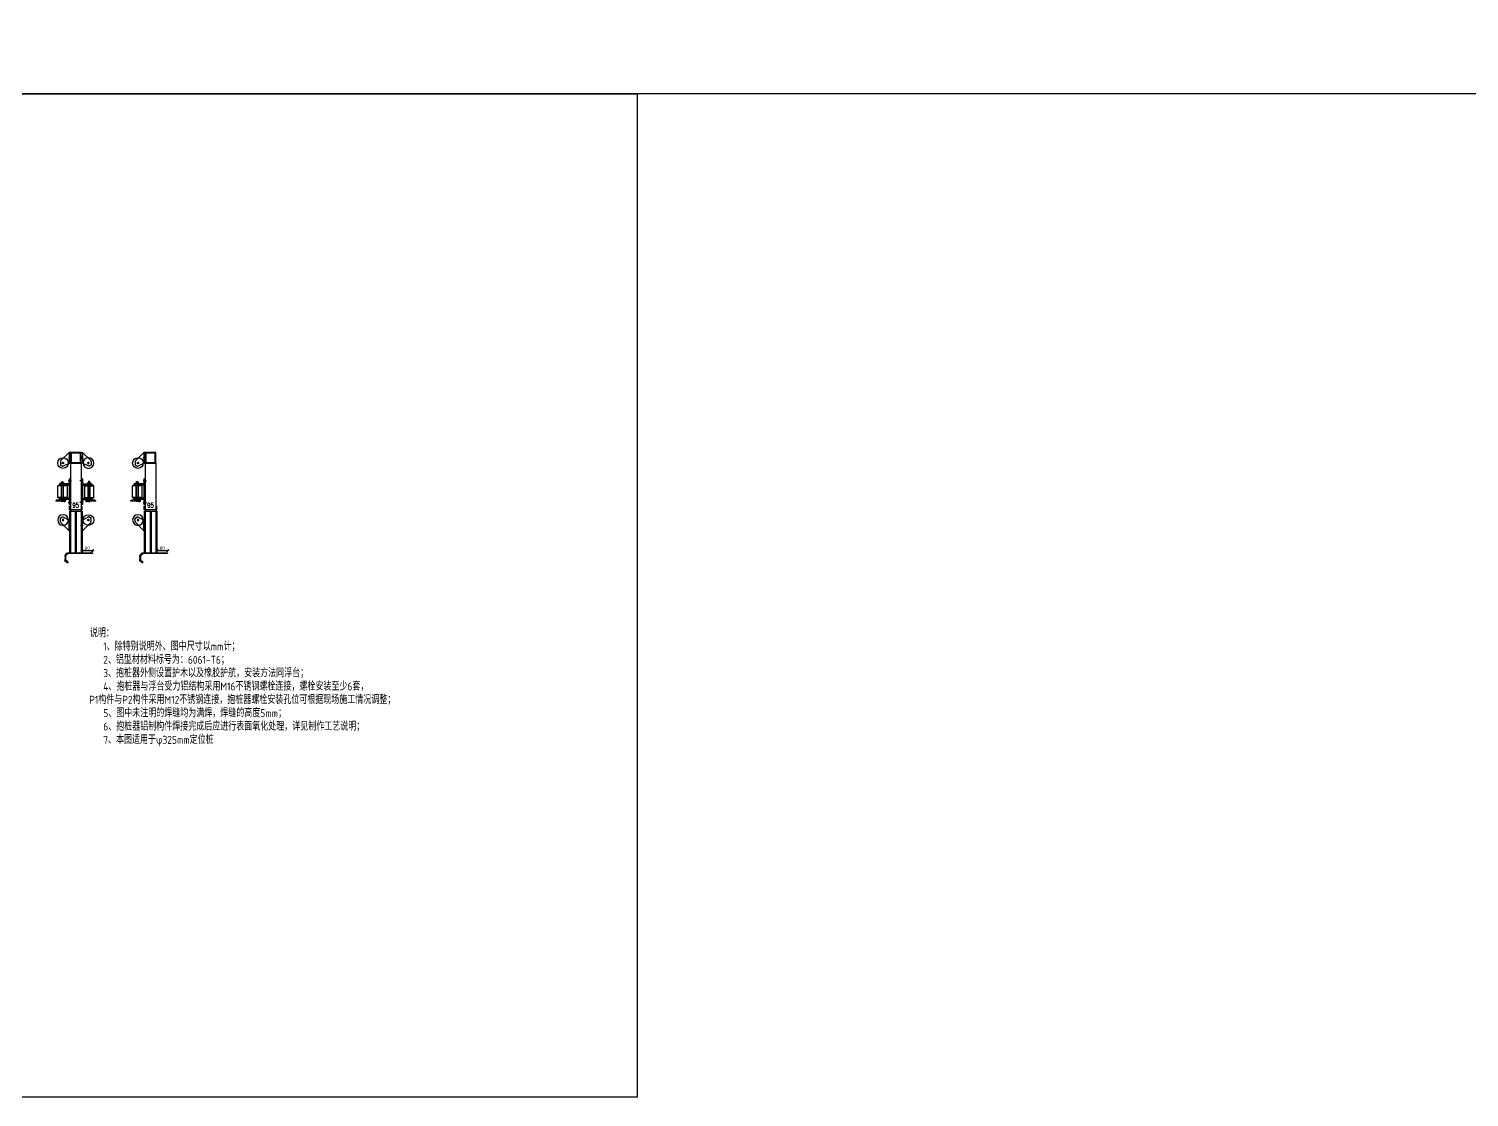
# Model space of a CAD drawing. Extents: x 8796 to 116961, y 24572 to 132726.
# Drawn here: x 50813 to 61614, y 24572 to 32582 of the extents above; entities that cross this region are included whole.
import ezdxf

# ---------------------------------------------------------------- set-up
doc = ezdxf.new("R2010")
doc.units = 0
doc.header["$LTSCALE"] = 1000
doc.header["$MEASUREMENT"] = 0
for name, pattern in [('( Border )', [21, 6, -3, 6, -3, 0, -3]), ('CENTER2', [28.575, 19.05, -3.175, 3.175, -3.175]), ('DASHED2', [9.525, 6.35, -3.175])]:
    doc.linetypes.add(name, pattern=pattern)
for name, color, linetype in [('PUB_DIM', 3, 'Continuous'), ('W-WOOD_FLOOR木地板', 30, 'Continuous'), ('粗实线', 3, 'Continuous')]:
    doc.layers.add(name, color=color, linetype=linetype)
doc.layers.add('结构', color=52, linetype='Continuous', lineweight=18)
doc.layers.add('铝主梁170x129x4', color=210, linetype='Continuous', lineweight=25)
doc.styles.add('M', font='arial.ttf')
doc.styles.get("Standard").update_dxf_attribs({"font": 'gbenor.shx', "bigfont": 'gbcbig.shx'})
doc.styles.add('STANDARD_T3', font='simplex.shx', dxfattribs={"width": 0.7, "bigfont": 'hztxt.shx'})
doc.dimstyles.new('9', dxfattribs={"dimscale": 8, "dimtxt": 3, "dimasz": 2, "dimexe": 0.5, "dimexo": 0.5, "dimtad": 1, "dimdec": 0, "dimdsep": 46, "dimtxsty": 'M', "dimblk1": 'OBLIQUE', "dimblk2": 'OBLIQUE', "dimsah": 1, "dimcen": 2.5, "dimclrd": 6, "dimclre": 6, "dimclrt": 6, "dimadec": 0, "dimazin": 0, "dimtfac": 1, "dimtdec": 0, "dimtix": 1, "dimtmove": 1, "dimatfit": 3, "dimldrblk": 'OBLIQUE', "dimfxl": 0, "dimtolj": 1, "dimtzin": 0, "dimarcsym": 0})
doc.dimstyles.new('W__10', dxfattribs={"dimtxt": 35, "dimasz": 10, "dimexe": 25, "dimexo": 30, "dimgap": 15, "dimtad": 1, "dimdec": 0, "dimzin": 0, "dimdsep": 46, "dimtxsty": 'STANDARD_T3', "dimblk": 'ARCHTICK', "dimcen": 0.09, "dimclrd": 1, "dimclre": 1, "dimclrt": 2, "dimadec": 0, "dimazin": 0, "dimtfac": 1, "dimtdec": 0, "dimtix": 1, "dimtmove": 2, "dimatfit": 3, "dimldrblk": 'ARCHTICK', "dimfxl": 0, "dimtolj": 1, "dimtzin": 0, "dimarcsym": 0})

# ---------------------------------------------------------------- blocks, each defined once
blk = doc.blocks.new('*U642')
blk.add_lwpolyline([(-12, 0), (-12, 2.5), (12, 2.5), (12, 0)], close=True)
blk = doc.blocks.new('Split_Pins_GB91')
at = {"color": 8, "linetype": 'Continuous', "lineweight": 15}
for p, q in [((-3, 6), (-7, 3)), ((0, 5), (0, -5)), ((-3, -6), (-7, -3))]:
    blk.add_line(p, q, dxfattribs=at)
at = {"color": 7, "linetype": 'Continuous', "lineweight": 15}
for p, q in [((50, 5), (0, 5)), ((0, 0), (56, 0)), ((50, 5), (50, 0)), ((56, -5), (56, 0)), ((0, -5), (56, -5))]:
    blk.add_line(p, q, dxfattribs=at)
for centre, radius, start, end in [((-10, 0), 9.5, 41.3178, 318.6822), ((-10, 0), 4.75, 41.3178, 318.6822), ((0, 9), 9.23, 221.3178, 270), ((0, -9), 9.23, 90, 138.6822), ((0, 9), 4.48, 221.3178, 270), ((0, -9), 4.48, 90, 138.6822)]:
    blk.add_arc(centre, radius, start, end, dxfattribs=at)
blk = doc.blocks.new('5632.')
for p, q in [((865981, -129929), (865974, -129939)), ((866076, -129992), (866014, -129930)), ((865973, -129945), (865996, -129992))]:
    blk.add_line(p, q)
at = {"color": 0}
for p, q in [((866007, -129927), (865984, -129927)), ((866076, -129992), (865996, -129992)), ((865996, -129992), (865996, -130002)), ((865996, -130002), (866076, -130002)), ((866076, -130002), (866076, -129992))]:
    blk.add_line(p, q, dxfattribs=at)
for radius in [40, 6]:
    blk.add_circle((865996, -129947), radius)
for centre, radius, start, end in [((865977, -129943), 5, 133.9435, 206), ((865984, -129932), 5, 90, 133.9435), ((866007, -129937), 10, 45, 90)]:
    blk.add_arc(centre, radius, start, end)
blk = doc.blocks.new('_ArchTick')
at = {"color": 0, "linetype": 'ByBlock', "const_width": 0.4}
blk.add_lwpolyline([(-0.5, -0.5), (0.5, 0.5)], dxfattribs=at)
blk = doc.blocks.new('*D660')
at = {"layer": 'Defpoints', "color": 0, "transparency": 16777216}
for p in [(51117, 28964), (51212, 28978), (51212, 28964)]:
    blk.add_point(p, dxfattribs=at)
at = {"layer": 'PUB_DIM', "color": 1, "lineweight": -2, "transparency": 16777216}
for p, q in [((51117, 28978), (51117, 29003)), ((51117, 28978), (51212, 28978)), ((51212, 28978), (51212, 29003))]:
    blk.add_line(p, q, dxfattribs=at)
at = {"layer": 'PUB_DIM', "color": 1, "lineweight": -2, "transparency": 16777216, "xscale": 10, "yscale": 10, "zscale": 10, "rotation": 180}
blk.add_blockref('_ArchTick', (51117, 28978), dxfattribs=at)
at = {"layer": 'PUB_DIM', "color": 1, "lineweight": -2, "transparency": 16777216, "xscale": 10, "yscale": 10, "zscale": 10}
blk.add_blockref('_ArchTick', (51212, 28978), dxfattribs=at)
at = {"layer": 'PUB_DIM', "color": 2, "transparency": 16777216, "insert": (51165, 29010), "char_height": 35, "attachment_point": 5, "style": 'STANDARD_T3'}
blk.add_mtext('\\A1;95', dxfattribs=at)
blk = doc.blocks.new('0321')
for p, q in [((652261, -254662), (652261, -254971)), ((652261, -254662), (652269, -254662)), ((652269, -254662), (652269, -254971)), ((652261, -254971), (652269, -254971))]:
    blk.add_line(p, q)
blk = doc.blocks.new('891')
at = {"color": 0, "ltscale": 0.5}
blk.add_line((-1486543, 1377887), (-1486571, 1377887), dxfattribs=at)
at = {"color": 0, "lineweight": 5}
for q in [(-1486594, 1377686), (-1486592, 1377686)]:
    blk.add_line((-1486592, 1377686), q, dxfattribs=at)
at = {"color": 0, "ltscale": 0.5}
blk.add_arc((-1486543, 1377885), 2, 64.2042, 90, dxfattribs=at)
at = {"color": 0, "lineweight": 25}
for centre, radius, start, end in [((-1486594, 1377688), 2, 246.4591, 270), ((-1486592, 1377687), 1, 270, 311.3814), ((-1486592, 1377688), 2, 311.3814, 0)]:
    blk.add_arc(centre, radius, start, end, dxfattribs=at)
at = {"layer": '粗实线', "color": 0, "linetype": 'ByBlock', "ltscale": 0.5}
for p, q in [((-1486597, 1377867), (-1486597, 1377785)), ((-1486528, 1377874), (-1486521, 1377874)), ((-1486521, 1377880), (-1486526, 1377880)), ((-1486520, 1377875), (-1486520, 1377879)), ((-1486597, 1377784), (-1486597, 1377705)), ((-1486597, 1377704), (-1486597, 1377691))]:
    blk.add_line(p, q, dxfattribs=at)
for centre, radius, start, end in [((-1486570, 1377867), 27, 91.5188, 180), ((-1486570, 1377867), 20, 91.5188, 180), ((-1486545, 1377881), 7.1, 37.6327, 64.2042), ((-1486542, 1377880), 14.8, 7.196, 79.5045), ((-1486541, 1377884), 2, 5.0412, 37.6327), ((-1486526, 1377886), 12.9, 191.5156, 261.5695), ((-1486526, 1377882), 2, 186.8775, 270), ((-1486521, 1377879), 1, 0, 90), ((-1486521, 1377875), 1, 270, 0)]:
    blk.add_arc(centre, radius, start, end, dxfattribs=at)
at = {"layer": '结构', "color": 0, "linetype": 'ByBlock', "lineweight": 0, "ltscale": 0.5}
for points in [[(-1486564, 1377894, 0.198912), (-1486565, 1377894), (-1486565, 1377894, -0.414214), (-1486565, 1377894), (-1486566, 1377894, 0.198912), (-1486566, 1377894)], [(-1486562, 1377894, 0.198912), (-1486563, 1377894), (-1486563, 1377894, -0.414214), (-1486563, 1377894), (-1486564, 1377894, 0.198912), (-1486564, 1377894)], [(-1486560, 1377894, 0.198912), (-1486561, 1377894), (-1486561, 1377894, -0.414214), (-1486561, 1377894), (-1486562, 1377894, 0.198912), (-1486562, 1377894)], [(-1486558, 1377894, 0.198912), (-1486559, 1377894), (-1486559, 1377894, -0.414214), (-1486559, 1377894), (-1486560, 1377894, 0.198912), (-1486560, 1377894)], [(-1486556, 1377894, 0.198912), (-1486557, 1377894), (-1486557, 1377894, -0.414214), (-1486557, 1377894), (-1486558, 1377894, 0.198912), (-1486558, 1377894)], [(-1486554, 1377894, 0.198912), (-1486555, 1377894), (-1486555, 1377894, -0.414214), (-1486555, 1377894), (-1486556, 1377894, 0.198912), (-1486556, 1377894)], [(-1486552, 1377894, 0.198912), (-1486553, 1377894), (-1486553, 1377894, -0.414214), (-1486553, 1377894), (-1486554, 1377894, 0.198912), (-1486554, 1377894)], [(-1486550, 1377894, 0.198912), (-1486551, 1377894), (-1486551, 1377894, -0.414214), (-1486551, 1377894), (-1486552, 1377894, 0.198912), (-1486552, 1377894)]]:
    blk.add_lwpolyline(points, format="xyb", dxfattribs=at)
at = {"layer": '铝主梁170x129x4', "color": 0, "lineweight": 25}
for p, q in [((-1486590, 1377720), (-1486590, 1377867)), ((-1486566, 1377894), (-1486571, 1377894)), ((-1486564, 1377894), (-1486564, 1377894)), ((-1486562, 1377894), (-1486562, 1377894)), ((-1486560, 1377894), (-1486560, 1377894)), ((-1486558, 1377894), (-1486558, 1377894)), ((-1486556, 1377894), (-1486556, 1377894)), ((-1486554, 1377894), (-1486554, 1377894)), ((-1486552, 1377894), (-1486552, 1377894)), ((-1486539, 1377894), (-1486550, 1377894)), ((-1486597, 1377784), (-1486597, 1377785)), ((-1486597, 1377784), (-1486597, 1377784)), ((-1486597, 1377704), (-1486597, 1377705)), ((-1486597, 1377704), (-1486597, 1377704)), ((-1486591, 1377720), (-1486590, 1377720)), ((-1486590, 1377719), (-1486591, 1377719)), ((-1486590, 1377688), (-1486590, 1377719))]:
    blk.add_line(p, q, dxfattribs=at)
for centre, radius, start, end in [((-1486597, 1377785), 0.2, 180, 225), ((-1486597, 1377784), 0.2, 135, 180), ((-1486597, 1377784), 0.2, 315, 45), ((-1486597, 1377705), 0.2, 180, 225), ((-1486597, 1377704), 0.2, 135, 180), ((-1486597, 1377704), 0.2, 315, 45), ((-1486592, 1377691), 5, 180, 246.4591), ((-1486591, 1377720), 0.2, 135, 225), ((-1486591, 1377720), 0.2, 315, 0), ((-1486591, 1377719), 0.2, 0, 45)]:
    blk.add_arc(centre, radius, start, end, dxfattribs=at)
blk = doc.blocks.new('_Oblique')
at = {"color": 0, "linetype": 'ByBlock', "lineweight": -2}
blk.add_line((-0.5, -0.5), (0.5, 0.5), dxfattribs=at)
blk = doc.blocks.new('*D664')
at = {"color": 6, "lineweight": -2, "transparency": 16777216}
for p, q in [((51212, 28661), (51212, 28675)), ((51212, 28671), (51292, 28671)), ((51292, 28661), (51292, 28675))]:
    blk.add_line(p, q, dxfattribs=at)
at = {"layer": 'Defpoints', "color": 0, "transparency": 16777216}
for p in [(51212, 28654), (51292, 28671), (51292, 28651)]:
    blk.add_point(p, dxfattribs=at)
at = {"color": 6, "lineweight": -2, "transparency": 16777216, "xscale": 16, "yscale": 16, "zscale": 16, "rotation": 180}
blk.add_blockref('_Oblique', (51212, 28671), dxfattribs=at)
at = {"color": 6, "lineweight": -2, "transparency": 16777216, "xscale": 16, "yscale": 16, "zscale": 16}
blk.add_blockref('_Oblique', (51292, 28671), dxfattribs=at)
at = {"color": 6, "transparency": 16777216, "insert": (51252, 28688), "char_height": 24, "attachment_point": 5, "style": 'M'}
blk.add_mtext('\\A1;80', dxfattribs=at)
blk = doc.blocks.new('*D654')
at = {"layer": 'Defpoints', "color": 0, "transparency": 16777216}
for p in [(51679, 28964), (51774, 28978), (51774, 28964)]:
    blk.add_point(p, dxfattribs=at)
at = {"layer": 'PUB_DIM', "color": 1, "lineweight": -2, "transparency": 16777216}
for p, q in [((51679, 28978), (51679, 29003)), ((51679, 28978), (51774, 28978)), ((51774, 28978), (51774, 29003))]:
    blk.add_line(p, q, dxfattribs=at)
at = {"layer": 'PUB_DIM', "color": 1, "lineweight": -2, "transparency": 16777216, "xscale": 10, "yscale": 10, "zscale": 10, "rotation": 180}
blk.add_blockref('_ArchTick', (51679, 28978), dxfattribs=at)
at = {"layer": 'PUB_DIM', "color": 1, "lineweight": -2, "transparency": 16777216, "xscale": 10, "yscale": 10, "zscale": 10}
blk.add_blockref('_ArchTick', (51774, 28978), dxfattribs=at)
at = {"layer": 'PUB_DIM', "color": 2, "transparency": 16777216, "insert": (51726, 29010), "char_height": 35, "attachment_point": 5, "style": 'STANDARD_T3'}
blk.add_mtext('\\A1;95', dxfattribs=at)
blk = doc.blocks.new('*D662')
at = {"color": 6, "lineweight": -2, "transparency": 16777216}
for p, q in [((51774, 28661), (51774, 28675)), ((51774, 28671), (51854, 28671)), ((51854, 28661), (51854, 28675))]:
    blk.add_line(p, q, dxfattribs=at)
at = {"layer": 'Defpoints', "color": 0, "transparency": 16777216}
for p in [(51774, 28654), (51854, 28671), (51854, 28651)]:
    blk.add_point(p, dxfattribs=at)
at = {"color": 6, "lineweight": -2, "transparency": 16777216, "xscale": 16, "yscale": 16, "zscale": 16, "rotation": 180}
blk.add_blockref('_Oblique', (51774, 28671), dxfattribs=at)
at = {"color": 6, "lineweight": -2, "transparency": 16777216, "xscale": 16, "yscale": 16, "zscale": 16}
blk.add_blockref('_Oblique', (51854, 28671), dxfattribs=at)
at = {"color": 6, "transparency": 16777216, "insert": (51814, 28688), "char_height": 24, "attachment_point": 5, "style": 'M'}
blk.add_mtext('\\A1;80', dxfattribs=at)

msp = doc.modelspace()

# ---------------------------------------------------------------- linework, layer by layer
for p, q in [((51124.84, 29406.37), (51204.84, 29406.37)), ((51686.37, 29406.37), (51766.37, 29406.37)), ((51029.45, 29155.87), (51032.45, 29158.87)), ((51029.45, 29067.87), (51029.45, 29155.87)), ((51099.45, 29155.87), (51029.45, 29155.87)), ((51032.45, 29064.87), (51029.45, 29067.87)), ((51099.45, 29067.87), (51029.45, 29067.87)), ((51032.45, 29158.87), (51096.45, 29158.87)), ((51096.45, 29064.87), (51032.45, 29064.87)), ((51096.45, 29158.87), (51099.45, 29155.87)), ((51099.45, 29067.87), (51096.45, 29064.87)), ((51099.45, 29155.87), (51099.45, 29067.87)), ((51233.24, 29158.87), (51230.24, 29155.87)), ((51230.24, 29155.87), (51300.24, 29155.87)), ((51230.24, 29155.87), (51230.24, 29067.87)), ((51230.24, 29067.87), (51300.24, 29067.87)), ((51230.24, 29067.87), (51233.24, 29064.87)), ((51297.24, 29158.87), (51233.24, 29158.87)), ((51233.24, 29064.87), (51297.24, 29064.87)), ((51300.24, 29155.87), (51297.24, 29158.87)), ((51297.24, 29064.87), (51300.24, 29067.87)), ((51300.24, 29067.87), (51300.24, 29155.87)), ((51590.97, 29155.87), (51593.97, 29158.87)), ((51590.97, 29067.87), (51590.97, 29155.87)), ((51660.97, 29155.87), (51590.97, 29155.87)), ((51593.97, 29064.87), (51590.97, 29067.87)), ((51660.97, 29067.87), (51590.97, 29067.87)), ((51593.97, 29158.87), (51657.97, 29158.87)), ((51657.97, 29064.87), (51593.97, 29064.87)), ((51657.97, 29158.87), (51660.97, 29155.87)), ((51660.97, 29067.87), (51657.97, 29064.87)), ((51660.97, 29155.87), (51660.97, 29067.87))]:
    msp.add_line(p, q)
at = {"color": 3, "linetype": 'CENTER2', "ltscale": 0.5}
for p, q in [((51129.84, 29366.37), (51109.84, 29366.37)), ((51199.84, 29366.37), (51219.84, 29366.37)), ((51691.37, 29366.37), (51671.37, 29366.37)), ((51108.74, 29193.37), (51133.04, 29193.37)), ((51220.94, 29193.37), (51196.64, 29193.37)), ((51670.27, 29193.37), (51694.57, 29193.37)), ((51108.74, 29030.37), (51133.04, 29030.37)), ((51220.94, 29030.37), (51196.64, 29030.37)), ((51670.27, 29030.37), (51694.57, 29030.37)), ((51129.84, 28859.37), (51109.84, 28859.37)), ((51199.84, 28859.37), (51219.84, 28859.37)), ((51691.37, 28859.37), (51671.37, 28859.37))]:
    msp.add_line(p, q, dxfattribs=at)
at = {"linetype": 'DASHED2'}
for p, q in [((51124.84, 29373.37), (51114.84, 29373.37)), ((51124.84, 29359.37), (51114.84, 29359.37)), ((51204.84, 29373.37), (51214.84, 29373.37)), ((51204.84, 29359.37), (51214.84, 29359.37)), ((51686.37, 29373.37), (51676.37, 29373.37)), ((51686.37, 29359.37), (51676.37, 29359.37)), ((51114.84, 29200.37), (51124.84, 29200.37)), ((51114.84, 29186.37), (51124.84, 29186.37)), ((51214.84, 29200.37), (51204.84, 29200.37)), ((51214.84, 29186.37), (51204.84, 29186.37)), ((51676.37, 29200.37), (51686.37, 29200.37)), ((51676.37, 29186.37), (51686.37, 29186.37)), ((51057.45, 29067.87), (51057.45, 29158.87)), ((51071.45, 29067.87), (51071.45, 29158.87)), ((51258.24, 29067.87), (51258.24, 29158.87)), ((51272.24, 29067.87), (51272.24, 29158.87)), ((51618.97, 29067.87), (51618.97, 29158.87)), ((51632.97, 29067.87), (51632.97, 29158.87)), ((51114.84, 29037.37), (51124.84, 29037.37)), ((51114.84, 29023.37), (51124.84, 29023.37)), ((51214.84, 29037.37), (51204.84, 29037.37)), ((51214.84, 29023.37), (51204.84, 29023.37)), ((51676.37, 29037.37), (51686.37, 29037.37)), ((51676.37, 29023.37), (51686.37, 29023.37)), ((51124.84, 28866.37), (51114.84, 28866.37)), ((51124.84, 28852.37), (51114.84, 28852.37)), ((51204.84, 28866.37), (51214.84, 28866.37)), ((51204.84, 28852.37), (51214.84, 28852.37)), ((51686.37, 28866.37), (51676.37, 28866.37)), ((51686.37, 28852.37), (51676.37, 28852.37))]:
    msp.add_line(p, q, dxfattribs=at)
at = {"color": 0}
for p, q in [((51124.84, 29326.37), (51124.84, 28654.35)), ((51204.84, 29326.37), (51204.84, 28654.35)), ((51686.37, 29326.37), (51686.37, 28654.35)), ((51766.37, 29326.37), (51766.37, 28654.35)), ((51114.84, 29170.37), (51042.45, 29170.37)), ((51042.45, 29161.37), (51042.45, 29170.37)), ((51058.45, 29183.87), (51060.18, 29186.87)), ((51058.45, 29039.87), (51058.45, 29183.87)), ((51070.45, 29178.87), (51058.45, 29178.87)), ((51060.18, 29186.87), (51068.71, 29186.87)), ((51068.71, 29186.87), (51070.45, 29183.87)), ((51070.45, 29183.87), (51070.45, 29039.87)), ((51114.84, 29208.37), (51114.84, 29030.19)), ((51124.84, 29208.37), (51124.84, 29015.37)), ((51204.84, 29208.37), (51204.84, 29015.37)), ((51214.84, 29208.37), (51214.84, 29030.19)), ((51214.84, 29170.37), (51287.24, 29170.37)), ((51260.97, 29186.87), (51259.24, 29183.87)), ((51259.24, 29183.87), (51259.24, 29039.87)), ((51259.24, 29178.87), (51271.24, 29178.87)), ((51269.5, 29186.87), (51260.97, 29186.87)), ((51271.24, 29183.87), (51269.5, 29186.87)), ((51271.24, 29039.87), (51271.24, 29183.87)), ((51287.24, 29161.37), (51287.24, 29170.37)), ((51676.37, 29170.37), (51603.97, 29170.37)), ((51603.97, 29161.37), (51603.97, 29170.37)), ((51619.97, 29183.87), (51621.71, 29186.87)), ((51619.97, 29039.87), (51619.97, 29183.87)), ((51631.97, 29178.87), (51619.97, 29178.87)), ((51621.71, 29186.87), (51630.24, 29186.87)), ((51630.24, 29186.87), (51631.97, 29183.87)), ((51631.97, 29183.87), (51631.97, 29039.87)), ((51676.37, 29208.37), (51676.37, 29030.19)), ((51686.37, 29208.37), (51686.37, 29015.37)), ((51114.84, 29161.37), (51042.45, 29161.37)), ((51042.45, 29053.37), (51042.45, 29062.37)), ((51114.84, 29062.37), (51042.45, 29062.37)), ((51214.84, 29161.37), (51287.24, 29161.37)), ((51214.84, 29062.37), (51287.24, 29062.37)), ((51287.24, 29053.37), (51287.24, 29062.37)), ((51676.37, 29161.37), (51603.97, 29161.37)), ((51603.97, 29053.37), (51603.97, 29062.37)), ((51676.37, 29062.37), (51603.97, 29062.37)), ((51114.84, 29053.37), (51042.45, 29053.37)), ((51070.45, 29041.83), (51058.45, 29041.83)), ((51060.18, 29036.87), (51058.45, 29039.87)), ((51068.71, 29036.87), (51060.18, 29036.87)), ((51070.45, 29039.87), (51068.71, 29036.87)), ((51114.84, 29037.37), (51114.84, 29015.37)), ((51114.84, 29015.37), (51124.84, 29015.37)), ((51214.84, 29015.37), (51204.84, 29015.37)), ((51214.84, 29053.37), (51287.24, 29053.37)), ((51214.84, 29037.37), (51214.84, 29015.37)), ((51259.24, 29041.83), (51271.24, 29041.83)), ((51259.24, 29039.87), (51260.97, 29036.87)), ((51260.97, 29036.87), (51269.5, 29036.87)), ((51269.5, 29036.87), (51271.24, 29039.87)), ((51676.37, 29053.37), (51603.97, 29053.37)), ((51631.97, 29041.83), (51619.97, 29041.83)), ((51621.71, 29036.87), (51619.97, 29039.87)), ((51630.24, 29036.87), (51621.71, 29036.87)), ((51631.97, 29039.87), (51630.24, 29036.87)), ((51676.37, 29037.37), (51676.37, 29015.37)), ((51676.37, 29015.37), (51686.37, 29015.37))]:
    msp.add_line(p, q, dxfattribs=at)
at = {"color": 7, "linetype": 'Continuous', "lineweight": 15}
for p, q in [((51070.45, 29177.82), (51051.94, 29177.82)), ((51051.94, 29177.82), (51051.94, 29176.37)), ((51070.45, 29176.37), (51051.94, 29176.37)), ((51054.45, 29174.92), (51054.45, 29176.37)), ((51054.45, 29174.92), (51070.45, 29174.92)), ((51259.24, 29177.82), (51277.74, 29177.82)), ((51259.24, 29176.37), (51277.74, 29176.37)), ((51275.24, 29174.92), (51259.24, 29174.92)), ((51275.24, 29174.92), (51275.24, 29176.37)), ((51277.74, 29177.82), (51277.74, 29176.37)), ((51631.97, 29177.82), (51613.47, 29177.82)), ((51613.47, 29177.82), (51613.47, 29176.37)), ((51631.97, 29176.37), (51613.47, 29176.37)), ((51615.97, 29174.92), (51615.97, 29176.37)), ((51615.97, 29174.92), (51631.97, 29174.92))]:
    msp.add_line(p, q, dxfattribs=at)
at = {"color": 8, "linetype": 'Continuous', "lineweight": 15}
for p, q in [((51070.45, 29174.92), (51070.45, 29177.82)), ((51071.47, 29178.29), (51072.56, 29177.33)), ((51071.47, 29174.46), (51072.56, 29175.42)), ((51258.21, 29178.29), (51257.12, 29177.33)), ((51258.21, 29174.46), (51257.12, 29175.42)), ((51259.24, 29174.92), (51259.24, 29177.82)), ((51631.97, 29174.92), (51631.97, 29177.82)), ((51633, 29178.29), (51634.09, 29177.33)), ((51633, 29174.46), (51634.09, 29175.42))]:
    msp.add_line(p, q, dxfattribs=at)
at = {"color": 0, "linetype": '( Border )'}
for p, q in [((51114.84, 29208.37), (51124.84, 29208.37)), ((51214.84, 29208.37), (51204.84, 29208.37)), ((51676.37, 29208.37), (51686.37, 29208.37))]:
    msp.add_line(p, q, dxfattribs=at)
at = {"color": 4}
for p, q in [((51117.34, 28964.35), (51212.34, 28964.35)), ((51117.34, 28964.35), (51117.34, 28654.35)), ((51212.34, 28964.35), (51212.34, 28654.35)), ((51678.87, 28964.35), (51773.87, 28964.35)), ((51678.87, 28964.35), (51678.87, 28654.35)), ((51773.87, 28964.35), (51773.87, 28654.35))]:
    msp.add_line(p, q, dxfattribs=at)
at = {"color": 253, "linetype": 'CENTER2', "true_color": 0xadadad}
for p, q in [((51123.34, 28964.35), (51123.34, 28654.35)), ((51206.34, 28964.35), (51206.34, 28654.35)), ((51684.87, 28964.35), (51684.87, 28654.35)), ((51767.87, 28964.35), (51767.87, 28654.35))]:
    msp.add_line(p, q, dxfattribs=at)
for points in [[(16134.92, 63433.28), (64382.45, 63433.28), (64382.45, 32093.11), (16134.92, 32093.11)], [(39747.32, 32093.11), (55376.21, 32093.11), (55376.21, 24572.12), (39747.32, 24572.12)], [(51124.84, 29326.37), (51204.84, 29326.37), (51204.84, 29406.37), (51124.84, 29406.37)], [(51129.84, 29331.37), (51199.84, 29331.37), (51199.84, 29401.37), (51129.84, 29401.37)], [(51686.37, 29326.37), (51766.37, 29326.37), (51766.37, 29406.37), (51686.37, 29406.37)], [(51691.37, 29331.37), (51761.37, 29331.37), (51761.37, 29401.37), (51691.37, 29401.37)]]:
    msp.add_lwpolyline(points, close=True)
at = {"color": 0}
for centre in [(51064.45, 29176.37), (51265.24, 29176.37), (51625.97, 29176.37), (51064.45, 29044.33), (51265.24, 29044.33), (51625.97, 29044.33)]:
    msp.add_circle(centre, 1.6, dxfattribs=at)
at = {"color": 7, "linetype": 'Continuous', "lineweight": 15}
for centre, radius, start, end in [((51070.45, 29179.19), 1.37, 270, 318.68218), ((51070.45, 29179.19), 2.82, 270, 318.68218), ((51070.45, 29173.56), 2.82, 41.31782, 90), ((51070.45, 29173.56), 1.37, 41.31782, 90), ((51073.65, 29176.37), 2.9, 221.31782, 138.68218), ((51073.65, 29176.37), 1.45, 221.31782, 138.68218), ((51256.03, 29176.37), 2.9, 41.31782, 318.68218), ((51256.03, 29176.37), 1.45, 41.31782, 318.68218), ((51259.24, 29179.19), 2.82, 221.31782, 270), ((51259.24, 29173.56), 2.82, 90, 138.68218), ((51259.24, 29179.19), 1.37, 221.31782, 270), ((51259.24, 29173.56), 1.37, 90, 138.68218), ((51631.97, 29179.19), 1.37, 270, 318.68218), ((51631.97, 29179.19), 2.82, 270, 318.68218), ((51631.97, 29173.56), 2.82, 41.31782, 90), ((51631.97, 29173.56), 1.37, 41.31782, 90), ((51635.18, 29176.37), 2.9, 221.31782, 138.68218), ((51635.18, 29176.37), 1.45, 221.31782, 138.68218)]:
    msp.add_arc(centre, radius, start, end, dxfattribs=at)
at = {"layer": 'PUB_DIM'}
for p, q in [((51124.84, 28654.35), (51204.84, 28654.35)), ((51686.37, 28654.35), (51766.37, 28654.35))]:
    msp.add_line(p, q, dxfattribs=at)

# ---------------------------------------------------------------- block references
for name, p, rotation in [('5632.', (-78877.28, -836669.45), 89.99999999999999), ('5632.', (-78315.75, -836669.45), 89.99999999999999), ('*U642', (51265.24, 29064.87), 180), ('*U642', (51265.24, 29045.33), 180), ('5632.', (181206.96, 894895.2), 270)]:
    msp.add_blockref(name, p, dxfattribs=dict(rotation=rotation))
at = {"xscale": -1}
for name, p, rotation in [('5632.', (181206.96, -836669.45), 270), ('*U642', (51064.45, 29064.87), 180), ('*U642', (51625.97, 29064.87), 180), ('*U642', (51064.45, 29045.33), 180), ('*U642', (51625.97, 29045.33), 180), ('5632.', (-78877.28, 894895.2), 90), ('5632.', (-78315.75, 894895.2), 90)]:
    msp.add_blockref(name, p, dxfattribs=dict(at, rotation=rotation))
for name, p in [('*U642', (51064.45, 29170.37)), ('*U642', (51625.97, 29170.37)), ('*U642', (51064.45, 29158.87)), ('*U642', (51625.97, 29158.87)), ('0321', (-601100.41, 283625.72)), ('Split_Pins_GB91', (51259.24, 29044.37)), ('0321', (-600538.88, 283625.72))]:
    msp.add_blockref(name, p)
for name, p in [('*U642', (51265.24, 29170.37)), ('*U642', (51265.24, 29158.87)), ('Split_Pins_GB91', (51070.45, 29044.37)), ('Split_Pins_GB91', (51631.97, 29044.37))]:
    msp.add_blockref(name, p, dxfattribs=at)
at = {"layer": 'W-WOOD_FLOOR木地板', "xscale": -1, "rotation": 90}
for p in [(1428978.59, -1457943.04), (1429540.11, -1457943.04)]:
    msp.add_blockref('891', p, dxfattribs=at)

# ---------------------------------------------------------------- texts
for s, p in [('说明：', (51271.09, 28021.14)), ('   1、除特别说明外、图中尺寸以mm计；', (51273.74, 27921.14)), ('   2、铝型材材料标号为：6061-T6；', (51273.74, 27821.14)), ('   3、抱桩器外侧设置护木以及橡胶护航，安装方法同浮台；', (51273.74, 27721.14)), ('   4、抱桩器与浮台受力铝结构采用M16不锈钢螺栓连接，螺栓安装至少6套，', (51273.74, 27621.14)), ('P1构件与P2构件采用M12不锈钢连接，抱桩器螺栓安装孔位可根据现场施工情况调整；', (51266.24, 27521.14)), ('   5、图中未注明的焊缝均为满焊，焊缝的高度5mm；', (51273.74, 27421.14)), ('   6、抱桩器铝制构件焊接完成后应进行表面氧化处理，详见制作工艺说明；', (51273.74, 27321.14)), ('   7、本图适用于φ325mm定位桩', (51273.74, 27221.14))]:
    msp.add_text(s, height=60).set_placement(p)

# ---------------------------------------------------------------- dimensions: what is measured, and where the dimension line sits
for base, p1, p2, picture, middle in [((51292.47, 28670.51), (51212.34, 28654.35), (51292.47, 28650.54), '*D664', (51252.4, 28687.77)), ((51854, 28670.51), (51773.87, 28654.35), (51854, 28650.54), '*D662', (51813.93, 28687.77))]:
    dim = msp.add_linear_dim(base=base, p1=p1, p2=p2, dimstyle='9', override={"dimfxl": 1.25})
    dim.commit()
    dim.dimension.update_dxf_attribs({"geometry": picture, "text_midpoint": middle})
at = {"layer": 'PUB_DIM'}
for base, p1, p2, picture, middle in [((51212.34, 28977.65), (51117.34, 28964.35), (51212.34, 28964.35), '*D660', (51164.84, 29010.15)), ((51773.87, 28977.65), (51678.87, 28964.35), (51773.87, 28964.35), '*D654', (51726.37, 29010.15))]:
    dim = msp.add_linear_dim(base=base, p1=p1, p2=p2, dimstyle='W__10', override={"dimfxl": 2, "dimfxlon": 1}, dxfattribs=at)
    dim.commit()
    dim.dimension.update_dxf_attribs({"geometry": picture, "text_midpoint": middle})

doc.saveas('drawing.dxf')
